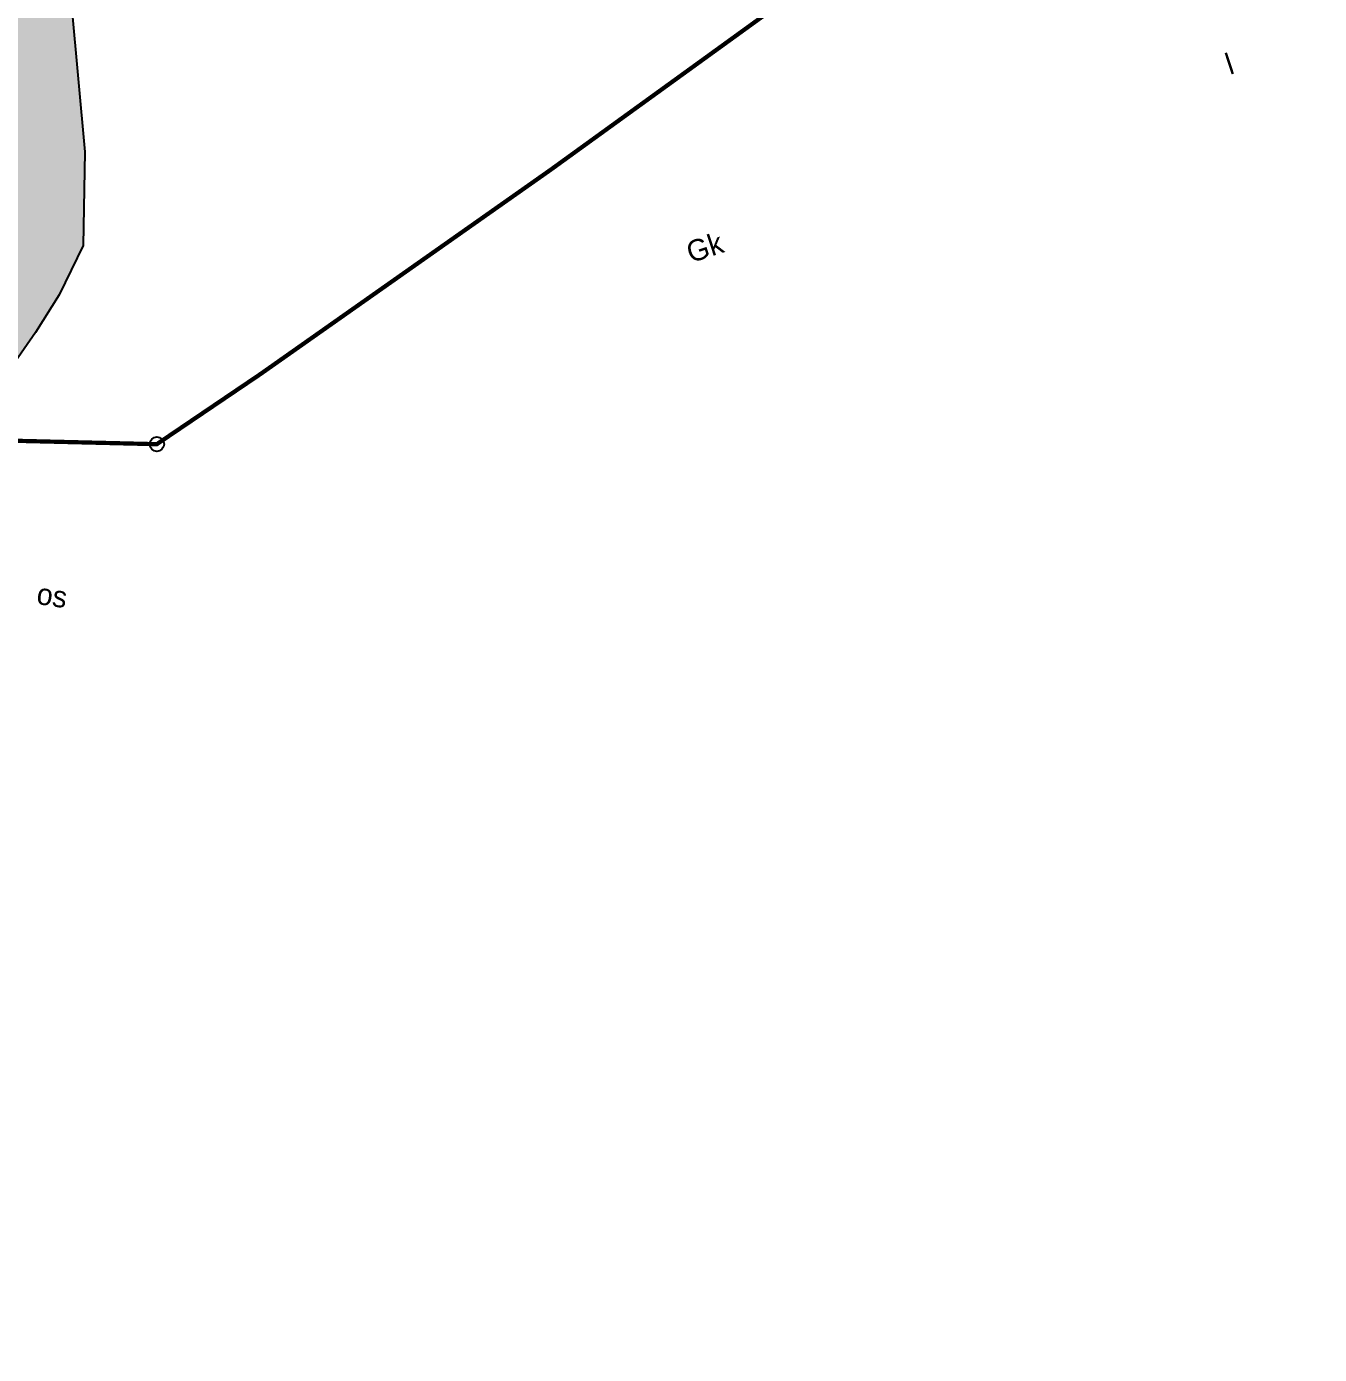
# Model space of a CAD drawing. Header units: metres. Extents: x 284220 to 286737, y 2014914 to 2019184.
# Drawn here: x 285580.4 to 285992, y 2015021.2 to 2015443.8 of the extents above; entities that cross this region are included whole.
import ezdxf

# ---------------------------------------------------------------- set-up
doc = ezdxf.new("R2010")
doc.units = ezdxf.units.M
doc.header["$MEASUREMENT"] = 0
for name, color, linetype in [('POLY_HATCH', 12, 'Continuous'), ('SYM_STONE', 1, 'Continuous'), ('TEXT_MAPOUT', 7, 'Continuous'), ('V_BOUND_LINE', 7, 'Continuous')]:
    doc.layers.add(name, color=color, linetype=linetype)
doc.styles.add('TEXT_MAP', font='', dxfattribs={"height": 2.5})
doc.styles.get('TEXT_MAP').set_extended_font_data('Kruti Dev 050')

# ---------------------------------------------------------------- blocks, each defined once
blk = doc.blocks.new('STONE')
blk.add_circle((0, 0), 0.851)
blk = doc.blocks.new('4423')
at = {"layer": 'POLY_HATCH'}
h = blk.add_hatch(dxfattribs=at)
h.set_pattern_fill('ZIGZAG', color=256, scale=26.633459, angle=-4.7551, style=0)
h.set_pattern_definition([(355.24487, (285132.29, 2014891.3235), (3.5937045, 3.041743), [3.329182, -3.329182]), (85.24487, (285135.6076, 2014891.0475), (-3.041743, 3.5937045), [3.329182, -3.329182])])
h.paths.add_polyline_path([(285698.34, 2015512.41), (285681.87, 2015559.34), (285669.11, 2015592.9), (285657.52, 2015612.24), (285628.72, 2015657.03), (285595.21, 2015707.39), (285575.78, 2015730.88), (285549.13, 2015767.49), (285526.81, 2015788.19), (285512.42, 2015796.45), (285486.6, 2015803.31), (285448.6, 2015811.18), (285405.19, 2015821.85), (285396.88, 2015823.96), (285398.24, 2015829.03), (285400.11, 2015840.18), (285401.44, 2015856.08), (285401.08, 2015868.83), (285397.3, 2015888.3), (285376.69, 2015946.54), (285359.29, 2015986.61), (285348.71, 2016001.15), (285342.04, 2016005.95), (285323.71, 2016017.83), (285305.33, 2016029.25), (285276.33, 2016044.87), (285262.69, 2015852.34), (285260.87, 2015826.64), (285286.01, 2015817.11), (285299.1, 2015810.44), (285317.53, 2015793.41), (285334.83, 2015777.72), (285342.73, 2015768.39), (285356.69, 2015764.75), (285363.36, 2015762.95), (285385.02, 2015762.39), (285408.01, 2015762.96), (285425.87, 2015761.47), (285441.89, 2015752.7), (285456.82, 2015745.88), (285469.71, 2015729.31), (285479.47, 2015704.95), (285494.46, 2015683.87), (285502.77, 2015672.02), (285509.29, 2015653.51), (285515.25, 2015635.66), (285525.31, 2015622.43), (285538.72, 2015615.94), (285556.74, 2015608.87), (285572.45, 2015596.4), (285583.89, 2015584.91), (285593.39, 2015564.91), (285597.09, 2015549.73), (285601.76, 2015523.93), (285601.05, 2015515.31), (285602.69, 2015497.82), (285602.95, 2015493.46), (285604.18, 2015485.92), (285604.34, 2015480.33), (285605.83, 2015475.87), (285608.55, 2015471.3), (285616.56, 2015463.2), (285633.4, 2015441.97), (285637.61, 2015432.94), (285639.2, 2015422.27), (285640.18, 2015404.22), (285639.82, 2015385.03), (285639.93, 2015378.83), (285638.54, 2015369.64), (285636.54, 2015360.51), (285634.64, 2015352.61), (285632.59, 2015342.87), (285630.54, 2015333.12), (285629.93, 2015325.74), (285629.01, 2015314.66), (285629.06, 2015307.84), (285628.55, 2015301.68), (285625.63, 2015288.68), (285687.52, 2015291.14), (285700.14, 2015307.36), (285711.6, 2015326.19), (285718.27, 2015338.35), (285724.78, 2015354.3), (285723.45, 2015383.61), (285716.38, 2015428.95), (285707.21, 2015465.98)])
h.paths.add_polyline_path([(285563.33, 2015547.77), (285556.14, 2015558.28), (285538.89, 2015574.59), (285525.29, 2015589.98), (285506.14, 2015620.7), (285493.82, 2015658.91), (285481.95, 2015687.79), (285467.37, 2015713.79), (285458.75, 2015721.95), (285431.34, 2015727.95), (285390.59, 2015734.24), (285365.95, 2015736.29), (285335.47, 2015742.54), (285316.06, 2015755.31), (285260.01, 2015814.51), (285257.56, 2015779.89), (285319.22, 2015713.52), (285350, 2015698.24), (285358.46, 2015698.01), (285375.43, 2015698.01), (285383.51, 2015698.75), (285390.6, 2015699.1), (285396.94, 2015700.88), (285413.36, 2015699.98), (285427.79, 2015697.84), (285437.97, 2015695.58), (285445.62, 2015691.18), (285449.09, 2015681.94), (285453.66, 2015674.49), (285460.45, 2015659.8), (285467.32, 2015640.38), (285471.42, 2015621.67), (285487.65, 2015590.18), (285505.05, 2015561.41), (285528.46, 2015536.85), (285546.09, 2015516.54), (285551.02, 2015511.04), (285551.72, 2015502.5), (285556.68, 2015477.13), (285558.44, 2015458.61), (285563.32, 2015454.91), (285575.84, 2015441.15), (285587.9, 2015427.43), (285598.16, 2015403.49), (285602.1, 2015382.91), (285601.05, 2015370.28), (285597.35, 2015354.1), (285592.09, 2015341.82), (285578.05, 2015320.38), (285565.06, 2015305.91), (285541.65, 2015292), (285518.33, 2015272.27), (285515.49, 2015249.43), (285505.74, 2015217.27), (285497.82, 2015207.09), (285479.85, 2015189.27), (285460.11, 2015167.36), (285462.94, 2015164.54), (285531.76, 2015220.94), (285540.24, 2015247.43), (285550.45, 2015273.23), (285577.64, 2015294.52), (285600.42, 2015314.94), (285612.28, 2015330.69), (285622.59, 2015350.28), (285626.64, 2015369.16), (285629.1, 2015391.26), (285627.5, 2015409.37), (285619.65, 2015434.19), (285609.23, 2015450.56), (285598.09, 2015466.17), (285585.05, 2015480.89), (285578.94, 2015496.89), (285577.14, 2015519.97)])
blk.add_lwpolyline([(285681.87, 2015559.34), (285698.34, 2015512.41), (285707.21, 2015465.98), (285716.38, 2015428.95), (285723.45, 2015383.61), (285724.78, 2015354.3), (285718.27, 2015338.35), (285711.6, 2015326.19), (285700.14, 2015307.36)], dxfattribs=at)
at = {"layer": 'V_BOUND_LINE', "const_width": 1.33}
blk.add_lwpolyline([(286102.93, 2015499.19), (285942.49, 2015447.52), (285869.52, 2015387.33), (285782.79, 2015317.65), (285751.79, 2015293.68), (285614.99, 2015288.26), (285531.82, 2015222.97), (285389.04, 2015101.85), (285328.9, 2015053.48), (285271.81, 2015007.16), (285236.91, 2014978.64), (285247.07, 2014993.23), (285364.77, 2015145.69)], dxfattribs=at)
at = {"layer": 'SYM_STONE', "xscale": 2.663345889595632, "yscale": 2.663345889595632, "zscale": 2.663345889595632, "rotation": 355.2448651487713}
blk.add_blockref('STONE', (285751.79, 2015293.68), dxfattribs=at)
at = {"layer": 'TEXT_MAPOUT', "style": 'TEXT_MAP'}
for s, height, rotation, p in [('l', 6.66, 21.7966, (286079.83, 2015430.38)), ('Gk', 6.658, 21.7966, (285915.11, 2015360.85)), ('os', 6.658, 355.2449, (285717.11, 2015241.38))]:
    blk.add_text(s, height=height, rotation=rotation, dxfattribs=at).set_placement(p)

msp = doc.modelspace()

# ---------------------------------------------------------------- block references
at = {"xscale": 1.016494123576622, "yscale": 1.016494123576622, "zscale": 1.016494123576622, "rotation": 356.3572002608383}
msp.add_blockref('4423', (-134411.99, -10629.35), dxfattribs=at)

doc.saveas('drawing.dxf')
